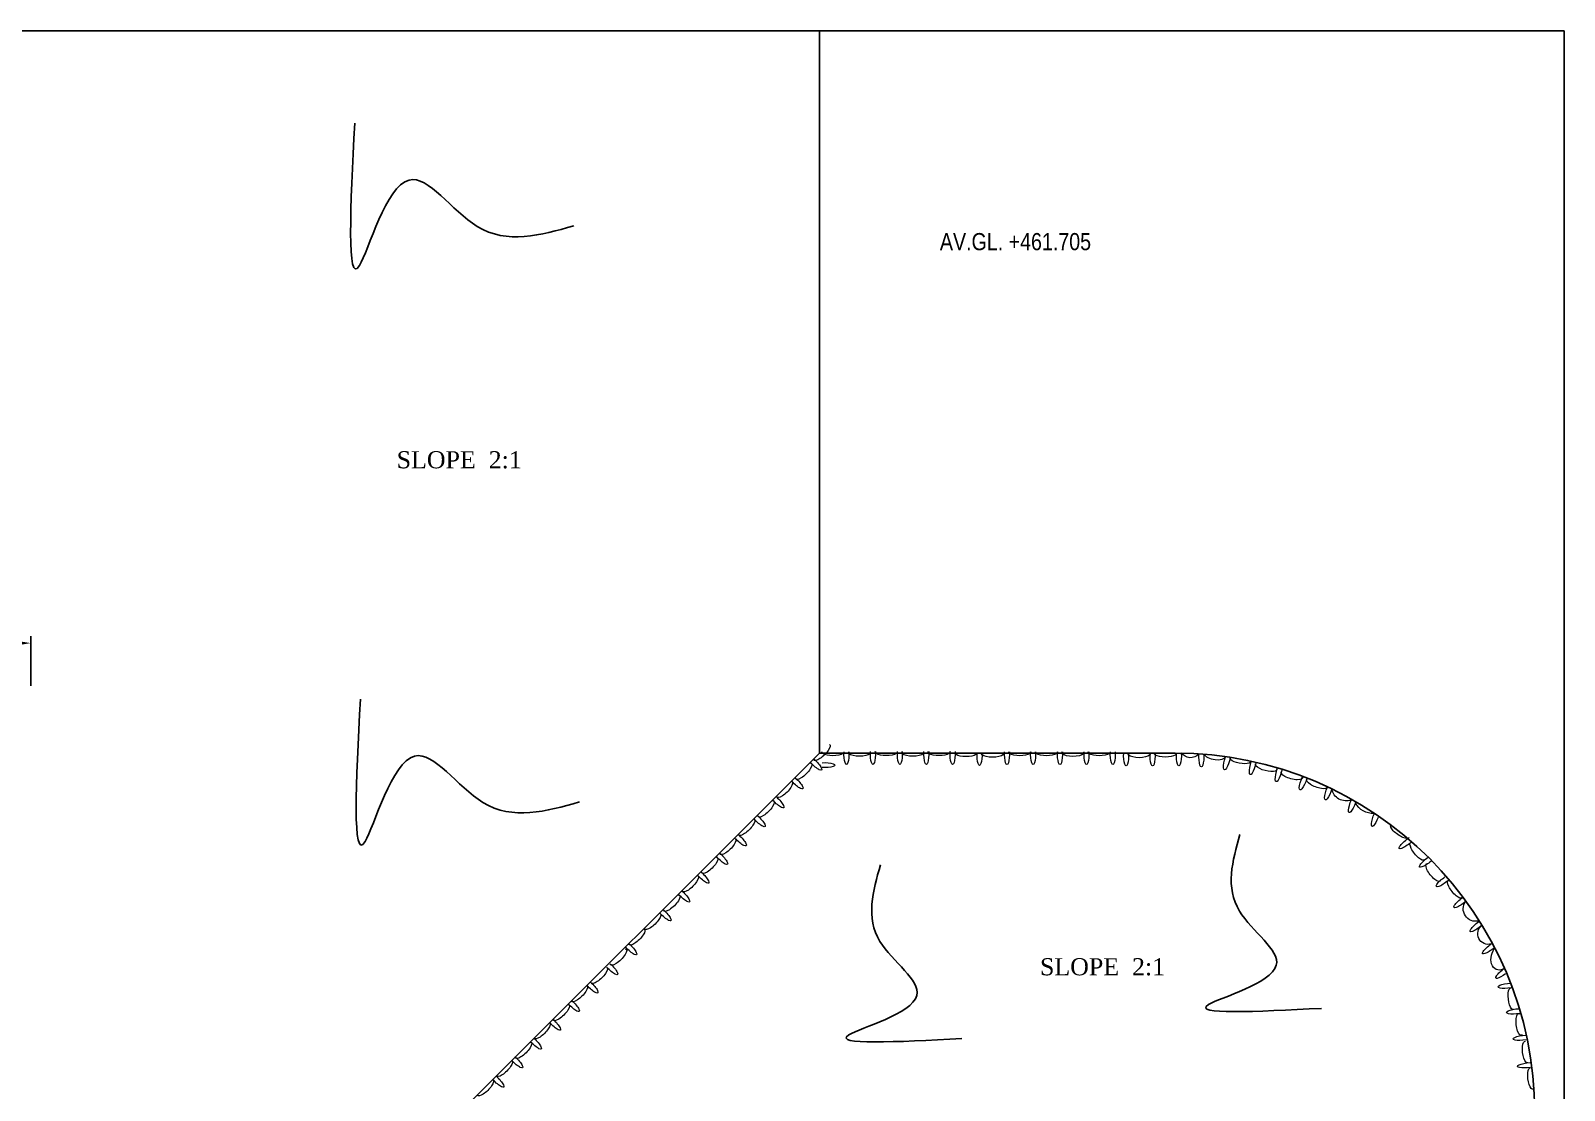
# Model space of a CAD drawing. Header units: millimetres. Extents: x 80 to 10631, y 46 to 2573.
# Drawn here: x 6040 to 6263.8, y 1006.4 to 1161 of the extents above; entities that cross this region are included whole.
import ezdxf
from ezdxf.enums import TextEntityAlignment as Align

# ---------------------------------------------------------------- set-up
doc = ezdxf.new("R2010")
doc.units = ezdxf.units.MM
doc.layers.add('TEXT_GENERAL', color=4, linetype='Continuous')
doc.styles.add('ARIAL NARROW', font='ARIALN.TTF')
doc.styles.get("Standard").update_dxf_attribs({"font": 'times.ttf', "height": 2.5})
doc.styles.add('TNR_2.5', font='times.ttf', dxfattribs={"height": 2.5})
doc.dimstyles.new('STYLE_ESH', dxfattribs={"dimtxt": 2.5, "dimasz": 2.5, "dimexe": 1, "dimexo": 0.625, "dimtad": 0, "dimtih": 1, "dimtoh": 1, "dimdec": 0, "dimlfac": 100, "dimzin": 9, "dimdsep": 46, "dimtxsty": 'TNR_2.5', "dimcen": 2.5, "dimadec": 0, "dimazin": 2, "dimtfac": 1, "dimtdec": 0, "dimtofl": 0, "dimtmove": 2, "dimatfit": 3, "dimfxl": 1, "dimarcsym": 0})

# ---------------------------------------------------------------- blocks, each defined once
blk = doc.blocks.new('*D140')
at = {"color": 0, "lineweight": -2, "transparency": 16777216}
for p, q in [((5965.04, 1065.39), (5965.04, 1072.61)), ((6040.04, 1065.39), (6040.04, 1072.61)), ((5967.54, 1071.61), (5998.37, 1071.61)), ((6037.54, 1071.61), (6006.71, 1071.61))]:
    blk.add_line(p, q, dxfattribs=at)
at = {"color": 0, "transparency": 16777216}
for points in [[(5967.54, 1072.02), (5967.54, 1071.19), (5965.04, 1071.61)], [(6037.54, 1072.02), (6037.54, 1071.19), (6040.04, 1071.61)]]:
    blk.add_solid(points, dxfattribs=at)
at = {"layer": 'Defpoints', "color": 0, "transparency": 16777216}
for p in [(5965.04, 1071.61), (5965.04, 1064.77), (6040.04, 1064.77)]:
    blk.add_point(p, dxfattribs=at)
at = {"color": 0, "transparency": 16777216, "insert": (6002.54, 1071.61), "char_height": 2.5, "attachment_point": 5, "style": 'TNR_2.5'}
blk.add_mtext('6000', dxfattribs=at)

msp = doc.modelspace()

# ---------------------------------------------------------------- linework, layer by layer
for p, q in [((5336.236, 1160.974), (6263.806, 1160.974)), ((6155.139, 1160.974), (6155.139, 1055.573)), ((6263.806, 1160.974), (6263.806, 813.778)), ((6099.239, 999.717), (6155.139, 1055.573)), ((6207.033, 1055.573), (6155.139, 1055.573))]:
    msp.add_line(p, q)
msp.add_arc((6207.033, 1003.126), 52.447, 270, 90)
at = {"color": 0, "lineweight": 5, "extrusion": (0, 0, -1)}
for centre, major_axis, ratio, start_param, end_param in [((6155.482, 1055.674), (-1.141, -1.133), 0.3287987, 3.0318989, 6.392879), ((6152.83, 1052.912), (1.141, 1.133), 0.3287987, -0.2845187, 3.4261114), ((6154.371, 1054.156), (1.069, -1.076), 0.2389838, 4.4780473, 8.0883233), ((6157.085, 1055.712), (-1.608, 0), 0.3287987, 3.0318989, 6.392879), ((6155.864, 1053.814), (1.516, 0), 0.2389838, 4.4780473, 8.0883233), ((6159.062, 1055.418), (0, -1.516), 0.2389838, 4.4780473, 8.0883233), ((6160.958, 1055.621), (1.608, 0), 0.3287987, -0.2845187, 3.4261114), ((6162.929, 1055.434), (0, -1.516), 0.2389838, 4.4780473, 8.0883233), ((6164.877, 1055.728), (-1.608, 0), 0.3287987, 3.0318989, 6.392879), ((6166.854, 1055.434), (0, -1.516), 0.2389838, 4.4780473, 8.0883233), ((6168.75, 1055.638), (1.608, 0), 0.3287987, -0.2845187, 3.4261114), ((6170.72, 1055.434), (0, -1.516), 0.2389838, 4.4780473, 8.0883233), ((6172.577, 1055.728), (-1.608, 0), 0.3287987, 3.0318989, 6.392879), ((6174.554, 1055.434), (0, -1.516), 0.2389838, 4.4780473, 8.0883233), ((6176.506, 1055.583), (-1.608, 0), 0.3287987, 3.0318989, 6.392879), ((6178.483, 1055.289), (0, -1.516), 0.2389838, 4.4780473, 8.0883233), ((6180.379, 1055.493), (1.608, 0), 0.3287987, -0.2845187, 3.4261114), ((6182.49, 1055.404), (0, -1.516), 0.2389838, 4.4780473, 8.0883233), ((6184.347, 1055.698), (-1.608, 0), 0.3287987, 3.0318989, 6.392879), ((6186.295, 1055.404), (0, -1.516), 0.2389838, 4.4780473, 8.0883233), ((6188.243, 1055.698), (-1.608, 0), 0.3287987, 3.0318989, 6.392879), ((6190.22, 1055.404), (0, -1.516), 0.2389838, 4.4780473, 8.0883233), ((6192.116, 1055.608), (1.608, 0), 0.3287987, -0.2845187, 3.4261114), ((6194.086, 1055.404), (0, -1.516), 0.2389838, 4.4780473, 8.0883233), ((6195.943, 1055.698), (-1.608, 0), 0.3287987, 3.0318989, 6.392879), ((6197.92, 1055.404), (0, -1.516), 0.2389838, 4.4780473, 8.0883233), ((6199.869, 1055.221), (0, -1.516), 0.2389838, 4.4780473, 8.0883233), ((6201.765, 1055.425), (1.608, 0), 0.3287987, -0.2845187, 3.4261114), ((6203.736, 1055.221), (0, -1.516), 0.2389838, 4.4780473, 8.0883233), ((6205.593, 1055.515), (-1.608, 0), 0.3287987, 3.0318989, 6.392879), ((6207.57, 1055.221), (0, -1.516), 0.2389838, 4.4780473, 8.0883233), ((6209.26, 1056.548), (1.173, 1.173), 1, 1.5405634, 3.2936474), ((6210.847, 1055.058), (0, -1.516), 0.2389838, 4.4780473, 8.0883233), ((6212.799, 1055.394), (-1.575, 0.309), 0.5020507, 3.2530372, 5.9199623), ((6214.604, 1054.598), (0.374, 1.473), 0.2345796, 1.3180847, 4.9279815), ((6216.549, 1054.584), (-1.53, 0.251), 0.3393215, 3.163314, 6.3743701), ((6218.376, 1053.891), (-0.398, -1.463), 0.2389838, 4.4780473, 8.0883233), ((6220.297, 1053.518), (-1.552, 0.422), 0.3287987, 3.0318989, 6.392879), ((6151.629, 1051.431), (1.069, -1.076), 0.2389838, 4.4780473, 8.0883233), ((6222.165, 1052.863), (-0.398, -1.463), 0.2389838, 4.4780473, 8.0883233), ((6224.052, 1052.331), (1.552, -0.422), 0.3287987, -0.2845187, 3.4261114), ((6225.774, 1051.608), (-0.534, -1.419), 0.2389838, 4.4780473, 8.0883233), ((6227.711, 1051.12), (-1.505, 0.566), 0.3287987, 3.0318989, 6.392879), ((6150.019, 1050.247), (-1.141, -1.133), 0.3287987, 3.0318989, 6.392879), ((6229.45, 1050.142), (-0.534, -1.419), 0.2389838, 4.4780473, 8.0883233), ((6231.947, 1050.674), (-1.47, 1.47), 1, 3.5480173, 5.3300448), ((6147.314, 1047.409), (1.141, 1.133), 0.3287987, -0.2845187, 3.4261114), ((6148.844, 1048.665), (1.069, -1.076), 0.2389838, 4.4780473, 8.0883233), ((6232.94, 1048.298), (0.534, 1.419), 0.2389838, 1.4651476, 4.9467306), ((6235.871, 1049.586), (2.005, 2.005), 1, 2.2889806, 3.4642483), ((6144.502, 1044.744), (-1.141, -1.133), 0.3287987, 3.0318989, 6.392879), ((6146.112, 1045.928), (1.069, -1.076), 0.2389838, 4.4780473, 8.0883233), ((6236.291, 1046.294), (0.534, 1.419), 0.2389838, 1.5707963, 4.9467306), ((6239.805, 1044.118), (-1.326, 0.909), 0.3287987, 3.0318989, 6.392879), ((6141.75, 1041.927), (-1.141, -1.133), 0.3287987, 3.0318989, 6.392879), ((6143.36, 1043.112), (1.069, -1.076), 0.2389838, 4.4780473, 8.0883233), ((6240.924, 1042.588), (-1.194, -0.934), 0.2389838, 4.4780473, 8.0883233), ((6140.64, 1040.409), (1.069, -1.076), 0.2389838, 4.4780473, 8.0883233), ((6242.356, 1041.235), (-0.991, 1.266), 0.3287987, 3.0318989, 6.392879), ((6139.099, 1039.165), (1.141, 1.133), 0.3287987, -0.2845187, 3.4261114), ((6243.877, 1039.876), (-1.194, -0.934), 0.2389838, 4.4780473, 8.0883233), ((6244.671, 1038.13), (0.991, -1.266), 0.3287987, -0.2845187, 3.4261114), ((6136.287, 1036.5), (-1.141, -1.133), 0.3287987, 3.0318989, 6.392879), ((6137.897, 1037.685), (1.069, -1.076), 0.2389838, 4.4780473, 8.0883233), ((6246.334, 1037.021), (-1.194, -0.934), 0.2389838, 4.4780473, 8.0883233), ((6247.837, 1035.701), (-0.991, 1.266), 0.3287987, 3.0318989, 6.392879), ((6133.583, 1033.662), (1.141, 1.133), 0.3287987, -0.2845187, 3.4261114), ((6135.113, 1034.919), (1.069, -1.076), 0.2389838, 4.4780473, 8.0883233), ((6248.904, 1033.976), (-1.194, -0.934), 0.2389838, 4.4780473, 8.0883233), ((6250.884, 1032.845), (1.295, 1.295), 1, 2.1217553, 4.5514119), ((6130.771, 1030.997), (-1.141, -1.133), 0.3287987, 3.0318989, 6.392879), ((6132.381, 1032.181), (1.069, -1.076), 0.2389838, 4.4780473, 8.0883233), ((6128.477, 1028.744), (-1.141, -1.133), 0.3287987, 3.0318989, 6.392879), ((6251.265, 1030.478), (-1.194, -0.934), 0.2389838, 4.4780473, 8.0883233), ((6252.693, 1029.183), (-1.08, 1.08), 1, 3.6272914, 6.4562162), ((6127.367, 1027.227), (1.069, -1.076), 0.2389838, 4.4780473, 8.0883233), ((6253.084, 1027.23), (-1.194, -0.934), 0.2389838, 4.4780473, 8.0883233), ((6125.806, 1025.802), (1.141, 1.133), 0.3287987, -0.2845187, 3.4261114), ((6254.684, 1025.955), (0.775, 1.98), 0.6952728, 2.3563355, 4.995642), ((6122.995, 1023.136), (-1.141, -1.133), 0.3287987, 3.0318989, 6.392879), ((6124.605, 1024.321), (1.069, -1.076), 0.2389838, 4.4780473, 8.0883233), ((6255.006, 1023.645), (1.194, 0.934), 0.2389838, 1.5707963, 4.9467306), ((6120.106, 1020.471), (-1.141, -1.133), 0.3287987, 3.0318989, 6.392879), ((6121.716, 1021.655), (1.069, -1.076), 0.2389838, 4.4780473, 8.0883233), ((6255.651, 1021.622), (-1.507, -0.172), 0.2389838, 4.4780473, 8.0883233), ((6256.165, 1019.72), (-0.182, 1.598), 0.3287987, 3.0318989, 6.392879), ((6117.454, 1017.709), (1.141, 1.133), 0.3287987, -0.2845187, 3.4261114), ((6118.996, 1018.953), (1.069, -1.076), 0.2389838, 4.4780473, 8.0883233), ((6256.877, 1017.878), (-1.507, -0.172), 0.2389838, 4.4780473, 8.0883233), ((6114.643, 1015.044), (-1.141, -1.133), 0.3287987, 3.0318989, 6.392879), ((6116.253, 1016.228), (1.069, -1.076), 0.2389838, 4.4780473, 8.0883233), ((6257.32, 1015.984), (0.182, -1.598), 0.3287987, -0.2845187, 3.4261114), ((6113.469, 1013.462), (1.069, -1.076), 0.2389838, 4.4780473, 8.0883233), ((6257.83, 1014.028), (-1.507, -0.172), 0.2389838, 4.4780473, 8.0883233), ((6111.938, 1012.206), (1.141, 1.133), 0.3287987, -0.2845187, 3.4261114), ((6258.243, 1011.933), (-0.182, 1.598), 0.3287987, 3.0318989, 6.392879), ((6109.127, 1009.541), (-1.141, -1.133), 0.3287987, 3.0318989, 6.392879), ((6110.737, 1010.725), (1.069, -1.076), 0.2389838, 4.4780473, 8.0883233), ((6258.493, 1010.018), (-1.507, -0.172), 0.2389838, 4.4780473, 8.0883233), ((6259.031, 1008.092), (-0.182, 1.598), 0.3287987, 3.0318989, 6.392879), ((6106.375, 1006.724), (-1.141, -1.133), 0.3287987, 3.0318989, 6.392879), ((6107.985, 1007.909), (1.069, -1.076), 0.2389838, 4.4780473, 8.0883233)]:
    msp.add_ellipse(centre, major_axis=major_axis, ratio=ratio, start_param=start_param, end_param=end_param, dxfattribs=at)
for points in [[(6119.278, 1132.491), (6105.199, 1132.412), (6095.246, 1139.177), (6088.003, 1126.699), (6087.323, 1147.465)], [(6120.097, 1048.438), (6106.017, 1048.359), (6096.065, 1055.124), (6088.821, 1042.646), (6088.141, 1063.412)], [(6216.474, 1043.682), (6216.412, 1032.507), (6221.78, 1024.609), (6211.878, 1018.86), (6228.358, 1018.32)], [(6164.018, 1039.262), (6163.956, 1028.088), (6169.324, 1020.189), (6159.422, 1014.441), (6175.902, 1013.901)]]:
    msp.add_spline(points, degree=3)

# ---------------------------------------------------------------- texts
at = {"char_height": 2.5, "width": 25}
for insert, attachment_point in [((6111.693, 1099.618), 3), ((6187.305, 1025.64), 1)]:
    msp.add_mtext('SLOPE  2:1', dxfattribs=dict(at, insert=insert, attachment_point=attachment_point))
at = {"layer": 'TEXT_GENERAL', "color": 0, "lineweight": 5, "style": 'ARIAL NARROW'}
msp.add_text('AV.GL. +461.705', height=2.5, dxfattribs=at).set_placement((6183.726, 1130.193), align=Align.MIDDLE)

# ---------------------------------------------------------------- dimensions: what is measured, and where the dimension line sits
dim = msp.add_linear_dim(base=(5965.039, 1071.607), p1=(6040.039, 1064.766), p2=(5965.039, 1064.766), angle=180, text='6000', dimstyle='STYLE_ESH')
dim.commit()
dim.dimension.update_dxf_attribs({"geometry": '*D140', "text_midpoint": (6002.539, 1071.607)})

doc.saveas('drawing.dxf')
